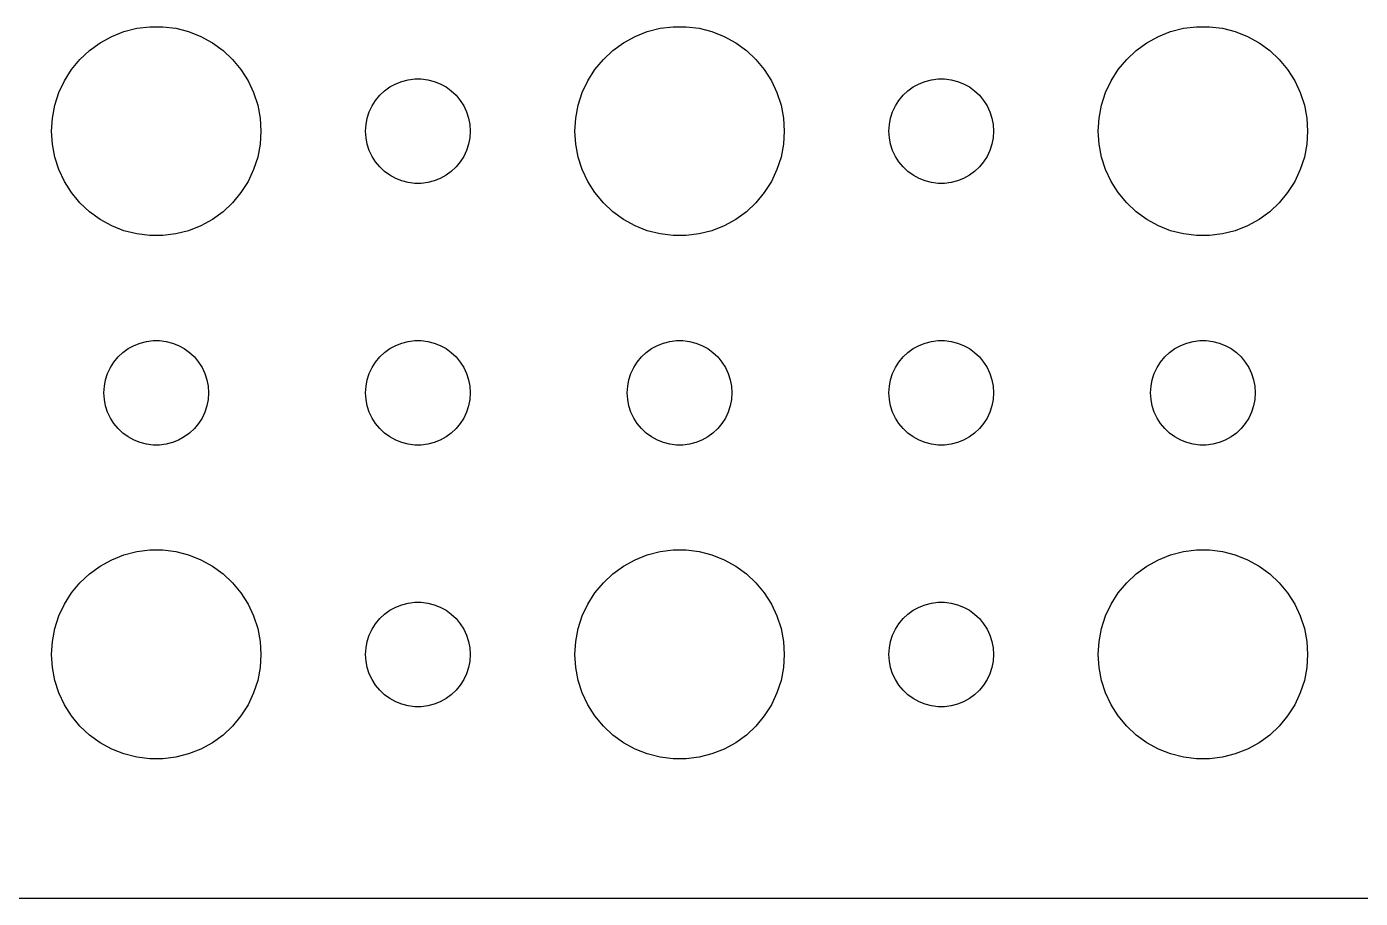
# Model space of a CAD drawing. Header units: metres. Extents: x -74 to 74, y -52 to 52.
# Drawn here: x -41.22 to -2.99, y -51.99 to -27.01 of the extents above; entities that cross this region are included whole.
import ezdxf

# ---------------------------------------------------------------- set-up
doc = ezdxf.new("R2010")
doc.units = ezdxf.units.M

msp = doc.modelspace()

# ---------------------------------------------------------------- linework, layer by layer
for p, q in [((-38.427, -27.1468), (-38.0621, -27.0531)), ((-38.0621, -27.0531), (-37.6884, -27.0059)), ((-37.6884, -27.0059), (-37.3116, -27.0059)), ((-37.3116, -27.0059), (-36.9379, -27.0531)), ((-36.9379, -27.0531), (-36.5729, -27.1468)), ((-23.427, -27.1468), (-23.0621, -27.0531)), ((-23.0621, -27.0531), (-22.6884, -27.0059)), ((-22.6884, -27.0059), (-22.3116, -27.0059)), ((-22.3116, -27.0059), (-21.9379, -27.0531)), ((-21.9379, -27.0531), (-21.5729, -27.1468)), ((-8.42705, -27.1468), (-8.06213, -27.0531)), ((-8.06213, -27.0531), (-7.68837, -27.0059)), ((-7.68837, -27.0059), (-7.31161, -27.0059)), ((-7.31161, -27.0059), (-6.93785, -27.0531)), ((-6.93785, -27.0531), (-6.57294, -27.1468)), ((-39.4123, -27.6884), (-39.1075, -27.467)), ((-39.1075, -27.467), (-38.7773, -27.2855)), ((-38.7773, -27.2855), (-38.427, -27.1468)), ((-36.5729, -27.1468), (-36.2227, -27.2855)), ((-36.2227, -27.2855), (-35.8925, -27.467)), ((-35.8925, -27.467), (-35.5877, -27.6884)), ((-24.4123, -27.6884), (-24.1075, -27.467)), ((-24.1075, -27.467), (-23.7773, -27.2855)), ((-23.7773, -27.2855), (-23.427, -27.1468)), ((-21.5729, -27.1468), (-21.2227, -27.2855)), ((-21.2227, -27.2855), (-20.8925, -27.467)), ((-20.8925, -27.467), (-20.5877, -27.6884)), ((-9.41226, -27.6884), (-9.10747, -27.467)), ((-9.10747, -27.467), (-8.77733, -27.2855)), ((-8.77733, -27.2855), (-8.42705, -27.1468)), ((-6.57294, -27.1468), (-6.22266, -27.2855)), ((-6.22266, -27.2855), (-5.89252, -27.467)), ((-5.89252, -27.467), (-5.58772, -27.6884)), ((-39.6869, -27.9464), (-39.4123, -27.6884)), ((-35.5877, -27.6884), (-35.3131, -27.9464)), ((-24.6869, -27.9464), (-24.4123, -27.6884)), ((-20.5877, -27.6884), (-20.3131, -27.9464)), ((-9.6869, -27.9464), (-9.41226, -27.6884)), ((-5.58772, -27.6884), (-5.31308, -27.9464)), ((-40.1289, -28.5547), (-39.927, -28.2366)), ((-39.927, -28.2366), (-39.6869, -27.9464)), ((-35.3131, -27.9464), (-35.0729, -28.2366)), ((-35.0729, -28.2366), (-34.8711, -28.5547)), ((-25.1289, -28.5547), (-24.927, -28.2366)), ((-24.927, -28.2366), (-24.6869, -27.9464)), ((-20.3131, -27.9464), (-20.0729, -28.2366)), ((-20.0729, -28.2366), (-19.8711, -28.5547)), ((-10.1289, -28.5547), (-9.92705, -28.2366)), ((-9.92705, -28.2366), (-9.6869, -27.9464)), ((-5.31308, -27.9464), (-5.07294, -28.2366)), ((-5.07294, -28.2366), (-4.87108, -28.5547)), ((-40.2893, -28.8956), (-40.1289, -28.5547)), ((-34.8711, -28.5547), (-34.7107, -28.8956)), ((-30.8037, -28.7335), (-30.6387, -28.6427)), ((-30.6387, -28.6427), (-30.4635, -28.5734)), ((-30.4635, -28.5734), (-30.2811, -28.5266)), ((-30.2811, -28.5266), (-30.0942, -28.503)), ((-30.0942, -28.503), (-29.9058, -28.503)), ((-29.9058, -28.503), (-29.7189, -28.5266)), ((-29.7189, -28.5266), (-29.5365, -28.5734)), ((-29.5365, -28.5734), (-29.3613, -28.6427)), ((-29.3613, -28.6427), (-29.1963, -28.7335)), ((-25.2893, -28.8956), (-25.1289, -28.5547)), ((-19.8711, -28.5547), (-19.7107, -28.8956)), ((-15.8037, -28.7335), (-15.6387, -28.6427)), ((-15.6387, -28.6427), (-15.4635, -28.5734)), ((-15.4635, -28.5734), (-15.2811, -28.5266)), ((-15.2811, -28.5266), (-15.0942, -28.503)), ((-15.0942, -28.503), (-14.9058, -28.503)), ((-14.9058, -28.503), (-14.7189, -28.5266)), ((-14.7189, -28.5266), (-14.5365, -28.5734)), ((-14.5365, -28.5734), (-14.3613, -28.6427)), ((-14.3613, -28.6427), (-14.1963, -28.7335)), ((-10.2893, -28.8956), (-10.1289, -28.5547)), ((-4.87108, -28.5547), (-4.71066, -28.8956)), ((-40.4057, -29.2539), (-40.2893, -28.8956)), ((-34.7107, -28.8956), (-34.5942, -29.2539)), ((-31.2135, -29.1183), (-31.0934, -28.9732)), ((-31.0934, -28.9732), (-30.9561, -28.8442)), ((-30.9561, -28.8442), (-30.8037, -28.7335)), ((-29.1963, -28.7335), (-29.0439, -28.8442)), ((-29.0439, -28.8442), (-28.9065, -28.9732)), ((-28.9065, -28.9732), (-28.7865, -29.1183)), ((-25.4057, -29.2539), (-25.2893, -28.8956)), ((-19.7107, -28.8956), (-19.5942, -29.2539)), ((-16.2135, -29.1183), (-16.0934, -28.9732)), ((-16.0934, -28.9732), (-15.9561, -28.8442)), ((-15.9561, -28.8442), (-15.8037, -28.7335)), ((-14.1963, -28.7335), (-14.0439, -28.8442)), ((-14.0439, -28.8442), (-13.9065, -28.9732)), ((-13.9065, -28.9732), (-13.7865, -29.1183)), ((-10.4057, -29.2539), (-10.2893, -28.8956)), ((-4.71066, -28.8956), (-4.59424, -29.2539)), ((-40.4763, -29.624), (-40.4057, -29.2539)), ((-34.5942, -29.2539), (-34.5237, -29.624)), ((-31.3947, -29.4478), (-31.3145, -29.2774)), ((-31.3145, -29.2774), (-31.2135, -29.1183)), ((-28.7865, -29.1183), (-28.6855, -29.2774)), ((-28.6855, -29.2774), (-28.6053, -29.4478)), ((-25.4763, -29.624), (-25.4057, -29.2539)), ((-19.5942, -29.2539), (-19.5237, -29.624)), ((-16.3947, -29.4478), (-16.3145, -29.2774)), ((-16.3145, -29.2774), (-16.2135, -29.1183)), ((-13.7865, -29.1183), (-13.6855, -29.2774)), ((-13.6855, -29.2774), (-13.6053, -29.4478)), ((-10.4763, -29.624), (-10.4057, -29.2539)), ((-4.59424, -29.2539), (-4.52365, -29.624)), ((-40.5, -30), (-40.4763, -29.624)), ((-34.5237, -29.624), (-34.5, -30)), ((-31.5, -30), (-31.4882, -29.812)), ((-31.4882, -29.812), (-31.4529, -29.627)), ((-31.4529, -29.627), (-31.3947, -29.4478)), ((-28.6053, -29.4478), (-28.5471, -29.627)), ((-28.5471, -29.627), (-28.5118, -29.812)), ((-28.5118, -29.812), (-28.5, -30)), ((-25.5, -30), (-25.4763, -29.624)), ((-19.5237, -29.624), (-19.5, -30)), ((-16.5, -30), (-16.4882, -29.812)), ((-16.4882, -29.812), (-16.4529, -29.627)), ((-16.4529, -29.627), (-16.3947, -29.4478)), ((-13.6053, -29.4478), (-13.5471, -29.627)), ((-13.5471, -29.627), (-13.5118, -29.812)), ((-13.5118, -29.812), (-13.5, -30)), ((-10.5, -30), (-10.4763, -29.624)), ((-4.52365, -29.624), (-4.5, -30)), ((-40.4763, -30.376), (-40.5, -30)), ((-34.5, -30), (-34.5237, -30.376)), ((-31.4882, -30.188), (-31.5, -30)), ((-31.4529, -30.373), (-31.4882, -30.188)), ((-28.5118, -30.188), (-28.5471, -30.373)), ((-28.5, -30), (-28.5118, -30.188)), ((-25.4763, -30.376), (-25.5, -30)), ((-19.5, -30), (-19.5237, -30.376)), ((-16.4882, -30.188), (-16.5, -30)), ((-16.4529, -30.373), (-16.4882, -30.188)), ((-13.5118, -30.188), (-13.5471, -30.373)), ((-13.5, -30), (-13.5118, -30.188)), ((-10.4763, -30.376), (-10.5, -30)), ((-4.5, -30), (-4.52365, -30.376)), ((-40.4057, -30.7461), (-40.4763, -30.376)), ((-34.5237, -30.376), (-34.5942, -30.7461)), ((-31.3947, -30.5522), (-31.4529, -30.373)), ((-31.3145, -30.7226), (-31.3947, -30.5522)), ((-28.6053, -30.5522), (-28.6855, -30.7226)), ((-28.5471, -30.373), (-28.6053, -30.5522)), ((-25.4057, -30.7461), (-25.4763, -30.376)), ((-19.5237, -30.376), (-19.5942, -30.7461)), ((-16.3947, -30.5522), (-16.4529, -30.373)), ((-16.3145, -30.7226), (-16.3947, -30.5522)), ((-13.6053, -30.5522), (-13.6855, -30.7226)), ((-13.5471, -30.373), (-13.6053, -30.5522)), ((-10.4057, -30.7461), (-10.4763, -30.376)), ((-4.52365, -30.376), (-4.59424, -30.7461)), ((-40.2893, -31.1044), (-40.4057, -30.7461)), ((-34.5942, -30.7461), (-34.7107, -31.1044)), ((-31.2135, -30.8817), (-31.3145, -30.7226)), ((-31.0934, -31.0268), (-31.2135, -30.8817)), ((-28.7865, -30.8817), (-28.9065, -31.0268)), ((-28.6855, -30.7226), (-28.7865, -30.8817)), ((-25.2893, -31.1044), (-25.4057, -30.7461)), ((-19.5942, -30.7461), (-19.7107, -31.1044)), ((-16.2135, -30.8817), (-16.3145, -30.7226)), ((-16.0934, -31.0268), (-16.2135, -30.8817)), ((-13.7865, -30.8817), (-13.9065, -31.0268)), ((-13.6855, -30.7226), (-13.7865, -30.8817)), ((-10.2893, -31.1044), (-10.4057, -30.7461)), ((-4.59424, -30.7461), (-4.71066, -31.1044)), ((-40.1289, -31.4453), (-40.2893, -31.1044)), ((-34.7107, -31.1044), (-34.8711, -31.4453)), ((-30.9561, -31.1558), (-31.0934, -31.0268)), ((-30.8037, -31.2665), (-30.9561, -31.1558)), ((-30.6387, -31.3572), (-30.8037, -31.2665)), ((-29.1963, -31.2665), (-29.3613, -31.3572)), ((-29.0439, -31.1558), (-29.1963, -31.2665)), ((-28.9065, -31.0268), (-29.0439, -31.1558)), ((-25.1289, -31.4453), (-25.2893, -31.1044)), ((-19.7107, -31.1044), (-19.8711, -31.4453)), ((-15.9561, -31.1558), (-16.0934, -31.0268)), ((-15.8037, -31.2665), (-15.9561, -31.1558)), ((-15.6387, -31.3572), (-15.8037, -31.2665)), ((-14.1963, -31.2665), (-14.3613, -31.3572)), ((-14.0439, -31.1558), (-14.1963, -31.2665)), ((-13.9065, -31.0268), (-14.0439, -31.1558)), ((-10.1289, -31.4453), (-10.2893, -31.1044)), ((-4.71066, -31.1044), (-4.87108, -31.4453)), ((-39.927, -31.7634), (-40.1289, -31.4453)), ((-34.8711, -31.4453), (-35.0729, -31.7634)), ((-30.4635, -31.4266), (-30.6387, -31.3572)), ((-30.2811, -31.4734), (-30.4635, -31.4266)), ((-30.0942, -31.497), (-30.2811, -31.4734)), ((-29.9058, -31.497), (-30.0942, -31.497)), ((-29.7189, -31.4734), (-29.9058, -31.497)), ((-29.5365, -31.4266), (-29.7189, -31.4734)), ((-29.3613, -31.3572), (-29.5365, -31.4266)), ((-24.927, -31.7634), (-25.1289, -31.4453)), ((-19.8711, -31.4453), (-20.0729, -31.7634)), ((-15.4635, -31.4266), (-15.6387, -31.3572)), ((-15.2811, -31.4734), (-15.4635, -31.4266)), ((-15.0942, -31.497), (-15.2811, -31.4734)), ((-14.9058, -31.497), (-15.0942, -31.497)), ((-14.7189, -31.4734), (-14.9058, -31.497)), ((-14.5365, -31.4266), (-14.7189, -31.4734)), ((-14.3613, -31.3572), (-14.5365, -31.4266)), ((-9.92705, -31.7634), (-10.1289, -31.4453)), ((-4.87108, -31.4453), (-5.07294, -31.7634)), ((-39.6869, -32.0536), (-39.927, -31.7634)), ((-39.4123, -32.3115), (-39.6869, -32.0536)), ((-35.3131, -32.0536), (-35.5877, -32.3115)), ((-35.0729, -31.7634), (-35.3131, -32.0536)), ((-24.6869, -32.0536), (-24.927, -31.7634)), ((-24.4123, -32.3115), (-24.6869, -32.0536)), ((-20.3131, -32.0536), (-20.5877, -32.3115)), ((-20.0729, -31.7634), (-20.3131, -32.0536)), ((-9.6869, -32.0536), (-9.92705, -31.7634)), ((-9.41226, -32.3115), (-9.6869, -32.0536)), ((-5.31308, -32.0536), (-5.58772, -32.3115)), ((-5.07294, -31.7634), (-5.31308, -32.0536)), ((-39.1075, -32.533), (-39.4123, -32.3115)), ((-35.5877, -32.3115), (-35.8925, -32.533)), ((-24.1075, -32.533), (-24.4123, -32.3115)), ((-20.5877, -32.3115), (-20.8925, -32.533)), ((-9.10747, -32.533), (-9.41226, -32.3115)), ((-5.58772, -32.3115), (-5.89252, -32.533)), ((-38.7773, -32.7145), (-39.1075, -32.533)), ((-38.427, -32.8532), (-38.7773, -32.7145)), ((-38.0621, -32.9469), (-38.427, -32.8532)), ((-36.5729, -32.8532), (-36.9379, -32.9469)), ((-36.2227, -32.7145), (-36.5729, -32.8532)), ((-35.8925, -32.533), (-36.2227, -32.7145)), ((-23.7773, -32.7145), (-24.1075, -32.533)), ((-23.427, -32.8532), (-23.7773, -32.7145)), ((-23.0621, -32.9469), (-23.427, -32.8532)), ((-21.5729, -32.8532), (-21.9379, -32.9469)), ((-21.2227, -32.7145), (-21.5729, -32.8532)), ((-20.8925, -32.533), (-21.2227, -32.7145)), ((-8.77733, -32.7145), (-9.10747, -32.533)), ((-8.42705, -32.8532), (-8.77733, -32.7145)), ((-8.06213, -32.9469), (-8.42705, -32.8532)), ((-6.57294, -32.8532), (-6.93785, -32.9469)), ((-6.22266, -32.7145), (-6.57294, -32.8532)), ((-5.89252, -32.533), (-6.22266, -32.7145)), ((-37.6884, -32.9941), (-38.0621, -32.9469)), ((-37.3116, -32.9941), (-37.6884, -32.9941)), ((-36.9379, -32.9469), (-37.3116, -32.9941)), ((-22.6884, -32.9941), (-23.0621, -32.9469)), ((-22.3116, -32.9941), (-22.6884, -32.9941)), ((-21.9379, -32.9469), (-22.3116, -32.9941)), ((-7.68837, -32.9941), (-8.06213, -32.9469)), ((-7.31161, -32.9941), (-7.68837, -32.9941)), ((-6.93785, -32.9469), (-7.31161, -32.9941)), ((-38.4561, -36.3442), (-38.3037, -36.2335)), ((-38.3037, -36.2335), (-38.1387, -36.1428)), ((-38.1387, -36.1428), (-37.9635, -36.0734)), ((-37.9635, -36.0734), (-37.7811, -36.0266)), ((-37.7811, -36.0266), (-37.5942, -36.003)), ((-37.5942, -36.003), (-37.4058, -36.003)), ((-37.4058, -36.003), (-37.2189, -36.0266)), ((-37.2189, -36.0266), (-37.0365, -36.0734)), ((-37.0365, -36.0734), (-36.8613, -36.1428)), ((-36.8613, -36.1428), (-36.6963, -36.2335)), ((-36.6963, -36.2335), (-36.5439, -36.3442)), ((-30.9561, -36.3442), (-30.8037, -36.2335)), ((-30.8037, -36.2335), (-30.6387, -36.1428)), ((-30.6387, -36.1428), (-30.4635, -36.0734)), ((-30.4635, -36.0734), (-30.2811, -36.0266)), ((-30.2811, -36.0266), (-30.0942, -36.003)), ((-30.0942, -36.003), (-29.9058, -36.003)), ((-29.9058, -36.003), (-29.7189, -36.0266)), ((-29.7189, -36.0266), (-29.5365, -36.0734)), ((-29.5365, -36.0734), (-29.3613, -36.1428)), ((-29.3613, -36.1428), (-29.1963, -36.2335)), ((-29.1963, -36.2335), (-29.0439, -36.3442)), ((-23.4561, -36.3442), (-23.3037, -36.2335)), ((-23.3037, -36.2335), (-23.1387, -36.1428)), ((-23.1387, -36.1428), (-22.9635, -36.0734)), ((-22.9635, -36.0734), (-22.7811, -36.0266)), ((-22.7811, -36.0266), (-22.5942, -36.003)), ((-22.5942, -36.003), (-22.4058, -36.003)), ((-22.4058, -36.003), (-22.2189, -36.0266)), ((-22.2189, -36.0266), (-22.0365, -36.0734)), ((-22.0365, -36.0734), (-21.8613, -36.1428)), ((-21.8613, -36.1428), (-21.6963, -36.2335)), ((-21.6963, -36.2335), (-21.5439, -36.3442)), ((-15.9561, -36.3442), (-15.8037, -36.2335)), ((-15.8037, -36.2335), (-15.6387, -36.1428)), ((-15.6387, -36.1428), (-15.4635, -36.0734)), ((-15.4635, -36.0734), (-15.2811, -36.0266)), ((-15.2811, -36.0266), (-15.0942, -36.003)), ((-15.0942, -36.003), (-14.9058, -36.003)), ((-14.9058, -36.003), (-14.7189, -36.0266)), ((-14.7189, -36.0266), (-14.5365, -36.0734)), ((-14.5365, -36.0734), (-14.3613, -36.1428)), ((-14.3613, -36.1428), (-14.1963, -36.2335)), ((-14.1963, -36.2335), (-14.0439, -36.3442)), ((-8.45613, -36.3442), (-8.30373, -36.2335)), ((-8.30373, -36.2335), (-8.13866, -36.1428)), ((-8.13866, -36.1428), (-7.96352, -36.0734)), ((-7.96352, -36.0734), (-7.78107, -36.0266)), ((-7.78107, -36.0266), (-7.59418, -36.003)), ((-7.59418, -36.003), (-7.40581, -36.003)), ((-7.40581, -36.003), (-7.21892, -36.0266)), ((-7.21892, -36.0266), (-7.03647, -36.0734)), ((-7.03647, -36.0734), (-6.86133, -36.1428)), ((-6.86133, -36.1428), (-6.69626, -36.2335)), ((-6.69626, -36.2335), (-6.54385, -36.3442)), ((-38.8145, -36.7774), (-38.7135, -36.6183)), ((-38.7135, -36.6183), (-38.5934, -36.4732)), ((-38.5934, -36.4732), (-38.4561, -36.3442)), ((-36.5439, -36.3442), (-36.4065, -36.4732)), ((-36.4065, -36.4732), (-36.2865, -36.6183)), ((-36.2865, -36.6183), (-36.1855, -36.7774)), ((-31.3145, -36.7774), (-31.2135, -36.6183)), ((-31.2135, -36.6183), (-31.0934, -36.4732)), ((-31.0934, -36.4732), (-30.9561, -36.3442)), ((-29.0439, -36.3442), (-28.9065, -36.4732)), ((-28.9065, -36.4732), (-28.7865, -36.6183)), ((-28.7865, -36.6183), (-28.6855, -36.7774)), ((-23.8145, -36.7774), (-23.7135, -36.6183)), ((-23.7135, -36.6183), (-23.5934, -36.4732)), ((-23.5934, -36.4732), (-23.4561, -36.3442)), ((-21.5439, -36.3442), (-21.4065, -36.4732)), ((-21.4065, -36.4732), (-21.2865, -36.6183)), ((-21.2865, -36.6183), (-21.1855, -36.7774)), ((-16.3145, -36.7774), (-16.2135, -36.6183)), ((-16.2135, -36.6183), (-16.0934, -36.4732)), ((-16.0934, -36.4732), (-15.9561, -36.3442)), ((-14.0439, -36.3442), (-13.9065, -36.4732)), ((-13.9065, -36.4732), (-13.7865, -36.6183)), ((-13.7865, -36.6183), (-13.6855, -36.7774)), ((-8.81445, -36.7774), (-8.71352, -36.6183)), ((-8.71352, -36.6183), (-8.59344, -36.4732)), ((-8.59344, -36.4732), (-8.45613, -36.3442)), ((-6.54385, -36.3442), (-6.40654, -36.4732)), ((-6.40654, -36.4732), (-6.28647, -36.6183)), ((-6.28647, -36.6183), (-6.18553, -36.7774)), ((-38.9529, -37.127), (-38.8947, -36.9478)), ((-38.8947, -36.9478), (-38.8145, -36.7774)), ((-36.1855, -36.7774), (-36.1053, -36.9478)), ((-36.1053, -36.9478), (-36.0471, -37.127)), ((-31.4529, -37.127), (-31.3947, -36.9478)), ((-31.3947, -36.9478), (-31.3145, -36.7774)), ((-28.6855, -36.7774), (-28.6053, -36.9478)), ((-28.6053, -36.9478), (-28.5471, -37.127)), ((-23.9529, -37.127), (-23.8947, -36.9478)), ((-23.8947, -36.9478), (-23.8145, -36.7774)), ((-21.1855, -36.7774), (-21.1053, -36.9478)), ((-21.1053, -36.9478), (-21.0471, -37.127)), ((-16.4529, -37.127), (-16.3947, -36.9478)), ((-16.3947, -36.9478), (-16.3145, -36.7774)), ((-13.6855, -36.7774), (-13.6053, -36.9478)), ((-13.6053, -36.9478), (-13.5471, -37.127)), ((-8.95287, -37.127), (-8.89465, -36.9478)), ((-8.89465, -36.9478), (-8.81445, -36.7774)), ((-6.18553, -36.7774), (-6.10533, -36.9478)), ((-6.10533, -36.9478), (-6.04712, -37.127)), ((-39, -37.5), (-38.9882, -37.312)), ((-38.9882, -37.312), (-38.9529, -37.127)), ((-36.0471, -37.127), (-36.0118, -37.312)), ((-36.0118, -37.312), (-36, -37.5)), ((-31.5, -37.5), (-31.4882, -37.312)), ((-31.4882, -37.312), (-31.4529, -37.127)), ((-28.5471, -37.127), (-28.5118, -37.312)), ((-28.5118, -37.312), (-28.5, -37.5)), ((-24, -37.5), (-23.9882, -37.312)), ((-23.9882, -37.312), (-23.9529, -37.127)), ((-21.0471, -37.127), (-21.0118, -37.312)), ((-21.0118, -37.312), (-21, -37.5)), ((-16.5, -37.5), (-16.4882, -37.312)), ((-16.4882, -37.312), (-16.4529, -37.127)), ((-13.5471, -37.127), (-13.5118, -37.312)), ((-13.5118, -37.312), (-13.5, -37.5)), ((-9, -37.5), (-8.98816, -37.312)), ((-8.98816, -37.312), (-8.95287, -37.127)), ((-6.04712, -37.127), (-6.01183, -37.312)), ((-6.01183, -37.312), (-6, -37.5)), ((-38.9882, -37.688), (-39, -37.5)), ((-38.9529, -37.873), (-38.9882, -37.688)), ((-36.0118, -37.688), (-36.0471, -37.873)), ((-36, -37.5), (-36.0118, -37.688)), ((-31.4882, -37.688), (-31.5, -37.5)), ((-31.4529, -37.873), (-31.4882, -37.688)), ((-28.5118, -37.688), (-28.5471, -37.873)), ((-28.5, -37.5), (-28.5118, -37.688)), ((-23.9882, -37.688), (-24, -37.5)), ((-23.9529, -37.873), (-23.9882, -37.688)), ((-21.0118, -37.688), (-21.0471, -37.873)), ((-21, -37.5), (-21.0118, -37.688)), ((-16.4882, -37.688), (-16.5, -37.5)), ((-16.4529, -37.873), (-16.4882, -37.688)), ((-13.5118, -37.688), (-13.5471, -37.873)), ((-13.5, -37.5), (-13.5118, -37.688)), ((-8.98816, -37.688), (-9, -37.5)), ((-8.95287, -37.873), (-8.98816, -37.688)), ((-6.01183, -37.688), (-6.04712, -37.873)), ((-6, -37.5), (-6.01183, -37.688)), ((-38.8947, -38.0522), (-38.9529, -37.873)), ((-38.8145, -38.2226), (-38.8947, -38.0522)), ((-38.7135, -38.3817), (-38.8145, -38.2226)), ((-36.1855, -38.2226), (-36.2865, -38.3817)), ((-36.1053, -38.0522), (-36.1855, -38.2226)), ((-36.0471, -37.873), (-36.1053, -38.0522)), ((-31.3947, -38.0522), (-31.4529, -37.873)), ((-31.3145, -38.2226), (-31.3947, -38.0522)), ((-31.2135, -38.3817), (-31.3145, -38.2226)), ((-28.6855, -38.2226), (-28.7865, -38.3817)), ((-28.6053, -38.0522), (-28.6855, -38.2226)), ((-28.5471, -37.873), (-28.6053, -38.0522)), ((-23.8947, -38.0522), (-23.9529, -37.873)), ((-23.8145, -38.2226), (-23.8947, -38.0522)), ((-23.7135, -38.3817), (-23.8145, -38.2226)), ((-21.1855, -38.2226), (-21.2865, -38.3817)), ((-21.1053, -38.0522), (-21.1855, -38.2226)), ((-21.0471, -37.873), (-21.1053, -38.0522)), ((-16.3947, -38.0522), (-16.4529, -37.873)), ((-16.3145, -38.2226), (-16.3947, -38.0522)), ((-16.2135, -38.3817), (-16.3145, -38.2226)), ((-13.6855, -38.2226), (-13.7865, -38.3817)), ((-13.6053, -38.0522), (-13.6855, -38.2226)), ((-13.5471, -37.873), (-13.6053, -38.0522)), ((-8.89465, -38.0522), (-8.95287, -37.873)), ((-8.81445, -38.2226), (-8.89465, -38.0522)), ((-8.71352, -38.3817), (-8.81445, -38.2226)), ((-6.18553, -38.2226), (-6.28647, -38.3817)), ((-6.10533, -38.0522), (-6.18553, -38.2226)), ((-6.04712, -37.873), (-6.10533, -38.0522)), ((-38.5934, -38.5268), (-38.7135, -38.3817)), ((-38.4561, -38.6558), (-38.5934, -38.5268)), ((-36.4065, -38.5268), (-36.5439, -38.6558)), ((-36.2865, -38.3817), (-36.4065, -38.5268)), ((-31.0934, -38.5268), (-31.2135, -38.3817)), ((-30.9561, -38.6558), (-31.0934, -38.5268)), ((-28.9065, -38.5268), (-29.0439, -38.6558)), ((-28.7865, -38.3817), (-28.9065, -38.5268)), ((-23.5934, -38.5268), (-23.7135, -38.3817)), ((-23.4561, -38.6558), (-23.5934, -38.5268)), ((-21.4065, -38.5268), (-21.5439, -38.6558)), ((-21.2865, -38.3817), (-21.4065, -38.5268)), ((-16.0934, -38.5268), (-16.2135, -38.3817)), ((-15.9561, -38.6558), (-16.0934, -38.5268)), ((-13.9065, -38.5268), (-14.0439, -38.6558)), ((-13.7865, -38.3817), (-13.9065, -38.5268)), ((-8.59344, -38.5268), (-8.71352, -38.3817)), ((-8.45613, -38.6558), (-8.59344, -38.5268)), ((-6.40654, -38.5268), (-6.54385, -38.6558)), ((-6.28647, -38.3817), (-6.40654, -38.5268)), ((-38.3037, -38.7665), (-38.4561, -38.6558)), ((-38.1387, -38.8572), (-38.3037, -38.7665)), ((-37.9635, -38.9266), (-38.1387, -38.8572)), ((-37.7811, -38.9734), (-37.9635, -38.9266)), ((-37.5942, -38.997), (-37.7811, -38.9734)), ((-37.2189, -38.9734), (-37.4058, -38.997)), ((-37.0365, -38.9266), (-37.2189, -38.9734)), ((-36.8613, -38.8572), (-37.0365, -38.9266)), ((-36.6963, -38.7665), (-36.8613, -38.8572)), ((-36.5439, -38.6558), (-36.6963, -38.7665)), ((-30.8037, -38.7665), (-30.9561, -38.6558)), ((-30.6387, -38.8572), (-30.8037, -38.7665)), ((-30.4635, -38.9266), (-30.6387, -38.8572)), ((-30.2811, -38.9734), (-30.4635, -38.9266)), ((-30.0942, -38.997), (-30.2811, -38.9734)), ((-29.7189, -38.9734), (-29.9058, -38.997)), ((-29.5365, -38.9266), (-29.7189, -38.9734)), ((-29.3613, -38.8572), (-29.5365, -38.9266)), ((-29.1963, -38.7665), (-29.3613, -38.8572)), ((-29.0439, -38.6558), (-29.1963, -38.7665)), ((-23.3037, -38.7665), (-23.4561, -38.6558)), ((-23.1387, -38.8572), (-23.3037, -38.7665)), ((-22.9635, -38.9266), (-23.1387, -38.8572)), ((-22.7811, -38.9734), (-22.9635, -38.9266)), ((-22.5942, -38.997), (-22.7811, -38.9734)), ((-22.2189, -38.9734), (-22.4058, -38.997)), ((-22.0365, -38.9266), (-22.2189, -38.9734)), ((-21.8613, -38.8572), (-22.0365, -38.9266)), ((-21.6963, -38.7665), (-21.8613, -38.8572)), ((-21.5439, -38.6558), (-21.6963, -38.7665)), ((-15.8037, -38.7665), (-15.9561, -38.6558)), ((-15.6387, -38.8572), (-15.8037, -38.7665)), ((-15.4635, -38.9266), (-15.6387, -38.8572)), ((-15.2811, -38.9734), (-15.4635, -38.9266)), ((-15.0942, -38.997), (-15.2811, -38.9734)), ((-14.7189, -38.9734), (-14.9058, -38.997)), ((-14.5365, -38.9266), (-14.7189, -38.9734)), ((-14.3613, -38.8572), (-14.5365, -38.9266)), ((-14.1963, -38.7665), (-14.3613, -38.8572)), ((-14.0439, -38.6558), (-14.1963, -38.7665)), ((-8.30373, -38.7665), (-8.45613, -38.6558)), ((-8.13866, -38.8572), (-8.30373, -38.7665)), ((-7.96352, -38.9266), (-8.13866, -38.8572)), ((-7.78107, -38.9734), (-7.96352, -38.9266)), ((-7.59418, -38.997), (-7.78107, -38.9734)), ((-7.21892, -38.9734), (-7.40581, -38.997)), ((-7.03647, -38.9266), (-7.21892, -38.9734)), ((-6.86133, -38.8572), (-7.03647, -38.9266)), ((-6.69626, -38.7665), (-6.86133, -38.8572)), ((-6.54385, -38.6558), (-6.69626, -38.7665)), ((-37.4058, -38.997), (-37.5942, -38.997)), ((-29.9058, -38.997), (-30.0942, -38.997)), ((-22.4058, -38.997), (-22.5942, -38.997)), ((-14.9058, -38.997), (-15.0942, -38.997)), ((-7.40581, -38.997), (-7.59418, -38.997)), ((-38.0621, -42.0531), (-37.6884, -42.0059)), ((-37.6884, -42.0059), (-37.3116, -42.0059)), ((-37.3116, -42.0059), (-36.9379, -42.0531)), ((-23.0621, -42.0531), (-22.6884, -42.0059)), ((-22.6884, -42.0059), (-22.3116, -42.0059)), ((-22.3116, -42.0059), (-21.9379, -42.0531)), ((-8.06213, -42.0531), (-7.68837, -42.0059)), ((-7.68837, -42.0059), (-7.31161, -42.0059)), ((-7.31161, -42.0059), (-6.93785, -42.0531)), ((-39.1075, -42.467), (-38.7773, -42.2855)), ((-38.7773, -42.2855), (-38.427, -42.1468)), ((-38.427, -42.1468), (-38.0621, -42.0531)), ((-36.9379, -42.0531), (-36.5729, -42.1468)), ((-36.5729, -42.1468), (-36.2227, -42.2855)), ((-36.2227, -42.2855), (-35.8925, -42.467)), ((-24.1075, -42.467), (-23.7773, -42.2855)), ((-23.7773, -42.2855), (-23.427, -42.1468)), ((-23.427, -42.1468), (-23.0621, -42.0531)), ((-21.9379, -42.0531), (-21.5729, -42.1468)), ((-21.5729, -42.1468), (-21.2227, -42.2855)), ((-21.2227, -42.2855), (-20.8925, -42.467)), ((-9.10747, -42.467), (-8.77733, -42.2855)), ((-8.77733, -42.2855), (-8.42705, -42.1468)), ((-8.42705, -42.1468), (-8.06213, -42.0531)), ((-6.93785, -42.0531), (-6.57294, -42.1468)), ((-6.57294, -42.1468), (-6.22266, -42.2855)), ((-6.22266, -42.2855), (-5.89252, -42.467)), ((-39.6869, -42.9464), (-39.4123, -42.6885)), ((-39.4123, -42.6885), (-39.1075, -42.467)), ((-35.8925, -42.467), (-35.5877, -42.6885)), ((-35.5877, -42.6885), (-35.3131, -42.9464)), ((-24.6869, -42.9464), (-24.4123, -42.6885)), ((-24.4123, -42.6885), (-24.1075, -42.467)), ((-20.8925, -42.467), (-20.5877, -42.6885)), ((-20.5877, -42.6885), (-20.3131, -42.9464)), ((-9.6869, -42.9464), (-9.41226, -42.6885)), ((-9.41226, -42.6885), (-9.10747, -42.467)), ((-5.89252, -42.467), (-5.58772, -42.6885)), ((-5.58772, -42.6885), (-5.31308, -42.9464)), ((-39.927, -43.2366), (-39.6869, -42.9464)), ((-35.3131, -42.9464), (-35.0729, -43.2366)), ((-24.927, -43.2366), (-24.6869, -42.9464)), ((-20.3131, -42.9464), (-20.0729, -43.2366)), ((-9.92705, -43.2366), (-9.6869, -42.9464)), ((-5.31308, -42.9464), (-5.07294, -43.2366)), ((-40.2893, -43.8956), (-40.1289, -43.5547)), ((-40.1289, -43.5547), (-39.927, -43.2366)), ((-35.0729, -43.2366), (-34.8711, -43.5547)), ((-34.8711, -43.5547), (-34.7107, -43.8956)), ((-30.6387, -43.6428), (-30.4635, -43.5734)), ((-30.4635, -43.5734), (-30.2811, -43.5266)), ((-30.2811, -43.5266), (-30.0942, -43.503)), ((-30.0942, -43.503), (-29.9058, -43.503)), ((-29.9058, -43.503), (-29.7189, -43.5266)), ((-29.7189, -43.5266), (-29.5365, -43.5734)), ((-29.5365, -43.5734), (-29.3613, -43.6428)), ((-25.2893, -43.8956), (-25.1289, -43.5547)), ((-25.1289, -43.5547), (-24.927, -43.2366)), ((-20.0729, -43.2366), (-19.8711, -43.5547)), ((-19.8711, -43.5547), (-19.7107, -43.8956)), ((-15.6387, -43.6428), (-15.4635, -43.5734)), ((-15.4635, -43.5734), (-15.2811, -43.5266)), ((-15.2811, -43.5266), (-15.0942, -43.503)), ((-15.0942, -43.503), (-14.9058, -43.503)), ((-14.9058, -43.503), (-14.7189, -43.5266)), ((-14.7189, -43.5266), (-14.5365, -43.5734)), ((-14.5365, -43.5734), (-14.3613, -43.6428)), ((-10.2893, -43.8956), (-10.1289, -43.5547)), ((-10.1289, -43.5547), (-9.92705, -43.2366)), ((-5.07294, -43.2366), (-4.87108, -43.5547)), ((-4.87108, -43.5547), (-4.71066, -43.8956)), ((-40.4057, -44.2539), (-40.2893, -43.8956)), ((-34.7107, -43.8956), (-34.5942, -44.2539)), ((-31.0934, -43.9732), (-30.9561, -43.8442)), ((-30.9561, -43.8442), (-30.8037, -43.7335)), ((-30.8037, -43.7335), (-30.6387, -43.6428)), ((-29.3613, -43.6428), (-29.1963, -43.7335)), ((-29.1963, -43.7335), (-29.0439, -43.8442)), ((-29.0439, -43.8442), (-28.9065, -43.9732)), ((-25.4057, -44.2539), (-25.2893, -43.8956)), ((-19.7107, -43.8956), (-19.5942, -44.2539)), ((-16.0934, -43.9732), (-15.9561, -43.8442)), ((-15.9561, -43.8442), (-15.8037, -43.7335)), ((-15.8037, -43.7335), (-15.6387, -43.6428)), ((-14.3613, -43.6428), (-14.1963, -43.7335)), ((-14.1963, -43.7335), (-14.0439, -43.8442)), ((-14.0439, -43.8442), (-13.9065, -43.9732)), ((-10.4057, -44.2539), (-10.2893, -43.8956)), ((-4.71066, -43.8956), (-4.59424, -44.2539)), ((-40.4763, -44.624), (-40.4057, -44.2539)), ((-34.5942, -44.2539), (-34.5237, -44.624)), ((-31.3947, -44.4478), (-31.3145, -44.2774)), ((-31.3145, -44.2774), (-31.2135, -44.1183)), ((-31.2135, -44.1183), (-31.0934, -43.9732)), ((-28.9065, -43.9732), (-28.7865, -44.1183)), ((-28.7865, -44.1183), (-28.6855, -44.2774)), ((-28.6855, -44.2774), (-28.6053, -44.4478)), ((-25.4763, -44.624), (-25.4057, -44.2539)), ((-19.5942, -44.2539), (-19.5237, -44.624)), ((-16.3947, -44.4478), (-16.3145, -44.2774)), ((-16.3145, -44.2774), (-16.2135, -44.1183)), ((-16.2135, -44.1183), (-16.0934, -43.9732)), ((-13.9065, -43.9732), (-13.7865, -44.1183)), ((-13.7865, -44.1183), (-13.6855, -44.2774)), ((-13.6855, -44.2774), (-13.6053, -44.4478)), ((-10.4763, -44.624), (-10.4057, -44.2539)), ((-4.59424, -44.2539), (-4.52365, -44.624)), ((-40.5, -45), (-40.4763, -44.624)), ((-34.5237, -44.624), (-34.5, -45)), ((-31.4882, -44.812), (-31.4529, -44.627)), ((-31.4529, -44.627), (-31.3947, -44.4478)), ((-28.6053, -44.4478), (-28.5471, -44.627)), ((-28.5471, -44.627), (-28.5118, -44.812)), ((-25.5, -45), (-25.4763, -44.624)), ((-19.5237, -44.624), (-19.5, -45)), ((-16.4882, -44.812), (-16.4529, -44.627)), ((-16.4529, -44.627), (-16.3947, -44.4478)), ((-13.6053, -44.4478), (-13.5471, -44.627)), ((-13.5471, -44.627), (-13.5118, -44.812)), ((-10.5, -45), (-10.4763, -44.624)), ((-4.52365, -44.624), (-4.5, -45)), ((-40.4763, -45.376), (-40.5, -45)), ((-34.5, -45), (-34.5237, -45.376)), ((-31.5, -45), (-31.4882, -44.812)), ((-31.4882, -45.188), (-31.5, -45)), ((-28.5118, -44.812), (-28.5, -45)), ((-28.5, -45), (-28.5118, -45.188)), ((-25.4763, -45.376), (-25.5, -45)), ((-19.5, -45), (-19.5237, -45.376)), ((-16.5, -45), (-16.4882, -44.812)), ((-16.4882, -45.188), (-16.5, -45)), ((-13.5118, -44.812), (-13.5, -45)), ((-13.5, -45), (-13.5118, -45.188)), ((-10.4763, -45.376), (-10.5, -45)), ((-4.5, -45), (-4.52365, -45.376)), ((-40.4057, -45.7461), (-40.4763, -45.376)), ((-34.5237, -45.376), (-34.5942, -45.7461)), ((-31.4529, -45.373), (-31.4882, -45.188)), ((-31.3947, -45.5522), (-31.4529, -45.373)), ((-28.5471, -45.373), (-28.6053, -45.5522)), ((-28.5118, -45.188), (-28.5471, -45.373)), ((-25.4057, -45.7461), (-25.4763, -45.376)), ((-19.5237, -45.376), (-19.5942, -45.7461)), ((-16.4529, -45.373), (-16.4882, -45.188)), ((-16.3947, -45.5522), (-16.4529, -45.373)), ((-13.5471, -45.373), (-13.6053, -45.5522)), ((-13.5118, -45.188), (-13.5471, -45.373)), ((-10.4057, -45.7461), (-10.4763, -45.376)), ((-4.52365, -45.376), (-4.59424, -45.7461)), ((-40.2893, -46.1044), (-40.4057, -45.7461)), ((-34.5942, -45.7461), (-34.7107, -46.1044)), ((-31.3145, -45.7226), (-31.3947, -45.5522)), ((-31.2135, -45.8817), (-31.3145, -45.7226)), ((-28.6855, -45.7226), (-28.7865, -45.8817)), ((-28.6053, -45.5522), (-28.6855, -45.7226)), ((-25.2893, -46.1044), (-25.4057, -45.7461)), ((-19.5942, -45.7461), (-19.7107, -46.1044)), ((-16.3145, -45.7226), (-16.3947, -45.5522)), ((-16.2135, -45.8817), (-16.3145, -45.7226)), ((-13.6855, -45.7226), (-13.7865, -45.8817)), ((-13.6053, -45.5522), (-13.6855, -45.7226)), ((-10.2893, -46.1044), (-10.4057, -45.7461)), ((-4.59424, -45.7461), (-4.71066, -46.1044)), ((-40.1289, -46.4453), (-40.2893, -46.1044)), ((-34.7107, -46.1044), (-34.8711, -46.4453)), ((-31.0934, -46.0268), (-31.2135, -45.8817)), ((-30.9561, -46.1558), (-31.0934, -46.0268)), ((-30.8037, -46.2665), (-30.9561, -46.1558)), ((-29.0439, -46.1558), (-29.1963, -46.2665)), ((-28.9065, -46.0268), (-29.0439, -46.1558)), ((-28.7865, -45.8817), (-28.9065, -46.0268)), ((-25.1289, -46.4453), (-25.2893, -46.1044)), ((-19.7107, -46.1044), (-19.8711, -46.4453)), ((-16.0934, -46.0268), (-16.2135, -45.8817)), ((-15.9561, -46.1558), (-16.0934, -46.0268)), ((-15.8037, -46.2665), (-15.9561, -46.1558)), ((-14.0439, -46.1558), (-14.1963, -46.2665)), ((-13.9065, -46.0268), (-14.0439, -46.1558)), ((-13.7865, -45.8817), (-13.9065, -46.0268)), ((-10.1289, -46.4453), (-10.2893, -46.1044)), ((-4.71066, -46.1044), (-4.87108, -46.4453)), ((-39.927, -46.7634), (-40.1289, -46.4453)), ((-34.8711, -46.4453), (-35.0729, -46.7634)), ((-30.6387, -46.3572), (-30.8037, -46.2665)), ((-30.4635, -46.4266), (-30.6387, -46.3572)), ((-30.2811, -46.4734), (-30.4635, -46.4266)), ((-30.0942, -46.497), (-30.2811, -46.4734)), ((-29.9058, -46.497), (-30.0942, -46.497)), ((-29.7189, -46.4734), (-29.9058, -46.497)), ((-29.5365, -46.4266), (-29.7189, -46.4734)), ((-29.3613, -46.3572), (-29.5365, -46.4266)), ((-29.1963, -46.2665), (-29.3613, -46.3572)), ((-24.927, -46.7634), (-25.1289, -46.4453)), ((-19.8711, -46.4453), (-20.0729, -46.7634)), ((-15.6387, -46.3572), (-15.8037, -46.2665)), ((-15.4635, -46.4266), (-15.6387, -46.3572)), ((-15.2811, -46.4734), (-15.4635, -46.4266)), ((-15.0942, -46.497), (-15.2811, -46.4734)), ((-14.9058, -46.497), (-15.0942, -46.497)), ((-14.7189, -46.4734), (-14.9058, -46.497)), ((-14.5365, -46.4266), (-14.7189, -46.4734)), ((-14.3613, -46.3572), (-14.5365, -46.4266)), ((-14.1963, -46.2665), (-14.3613, -46.3572)), ((-9.92705, -46.7634), (-10.1289, -46.4453)), ((-4.87108, -46.4453), (-5.07294, -46.7634)), ((-39.6869, -47.0536), (-39.927, -46.7634)), ((-35.0729, -46.7634), (-35.3131, -47.0536)), ((-24.6869, -47.0536), (-24.927, -46.7634)), ((-20.0729, -46.7634), (-20.3131, -47.0536)), ((-9.6869, -47.0536), (-9.92705, -46.7634)), ((-5.07294, -46.7634), (-5.31308, -47.0536)), ((-39.4123, -47.3115), (-39.6869, -47.0536)), ((-39.1075, -47.533), (-39.4123, -47.3115)), ((-35.5877, -47.3115), (-35.8925, -47.533)), ((-35.3131, -47.0536), (-35.5877, -47.3115)), ((-24.4123, -47.3115), (-24.6869, -47.0536)), ((-24.1075, -47.533), (-24.4123, -47.3115)), ((-20.5877, -47.3115), (-20.8925, -47.533)), ((-20.3131, -47.0536), (-20.5877, -47.3115)), ((-9.41226, -47.3115), (-9.6869, -47.0536)), ((-9.10747, -47.533), (-9.41226, -47.3115)), ((-5.58772, -47.3115), (-5.89252, -47.533)), ((-5.31308, -47.0536), (-5.58772, -47.3115)), ((-38.7773, -47.7145), (-39.1075, -47.533)), ((-38.427, -47.8532), (-38.7773, -47.7145)), ((-36.2227, -47.7145), (-36.5729, -47.8532)), ((-35.8925, -47.533), (-36.2227, -47.7145)), ((-23.7773, -47.7145), (-24.1075, -47.533)), ((-23.427, -47.8532), (-23.7773, -47.7145)), ((-21.2227, -47.7145), (-21.5729, -47.8532)), ((-20.8925, -47.533), (-21.2227, -47.7145)), ((-8.77733, -47.7145), (-9.10747, -47.533)), ((-8.42705, -47.8532), (-8.77733, -47.7145)), ((-6.22266, -47.7145), (-6.57294, -47.8532)), ((-5.89252, -47.533), (-6.22266, -47.7145)), ((-38.0621, -47.9469), (-38.427, -47.8532)), ((-37.6884, -47.9941), (-38.0621, -47.9469)), ((-37.3116, -47.9941), (-37.6884, -47.9941)), ((-36.9379, -47.9469), (-37.3116, -47.9941)), ((-36.5729, -47.8532), (-36.9379, -47.9469)), ((-23.0621, -47.9469), (-23.427, -47.8532)), ((-22.6884, -47.9941), (-23.0621, -47.9469)), ((-22.3116, -47.9941), (-22.6884, -47.9941)), ((-21.9379, -47.9469), (-22.3116, -47.9941)), ((-21.5729, -47.8532), (-21.9379, -47.9469)), ((-8.06213, -47.9469), (-8.42705, -47.8532)), ((-7.68837, -47.9941), (-8.06213, -47.9469)), ((-7.31161, -47.9941), (-7.68837, -47.9941)), ((-6.93785, -47.9469), (-7.31161, -47.9941)), ((-6.57294, -47.8532), (-6.93785, -47.9469)), ((-69.8139, -51.9901), (69.8139, -51.9901))]:
    msp.add_line(p, q)

doc.saveas('drawing.dxf')
